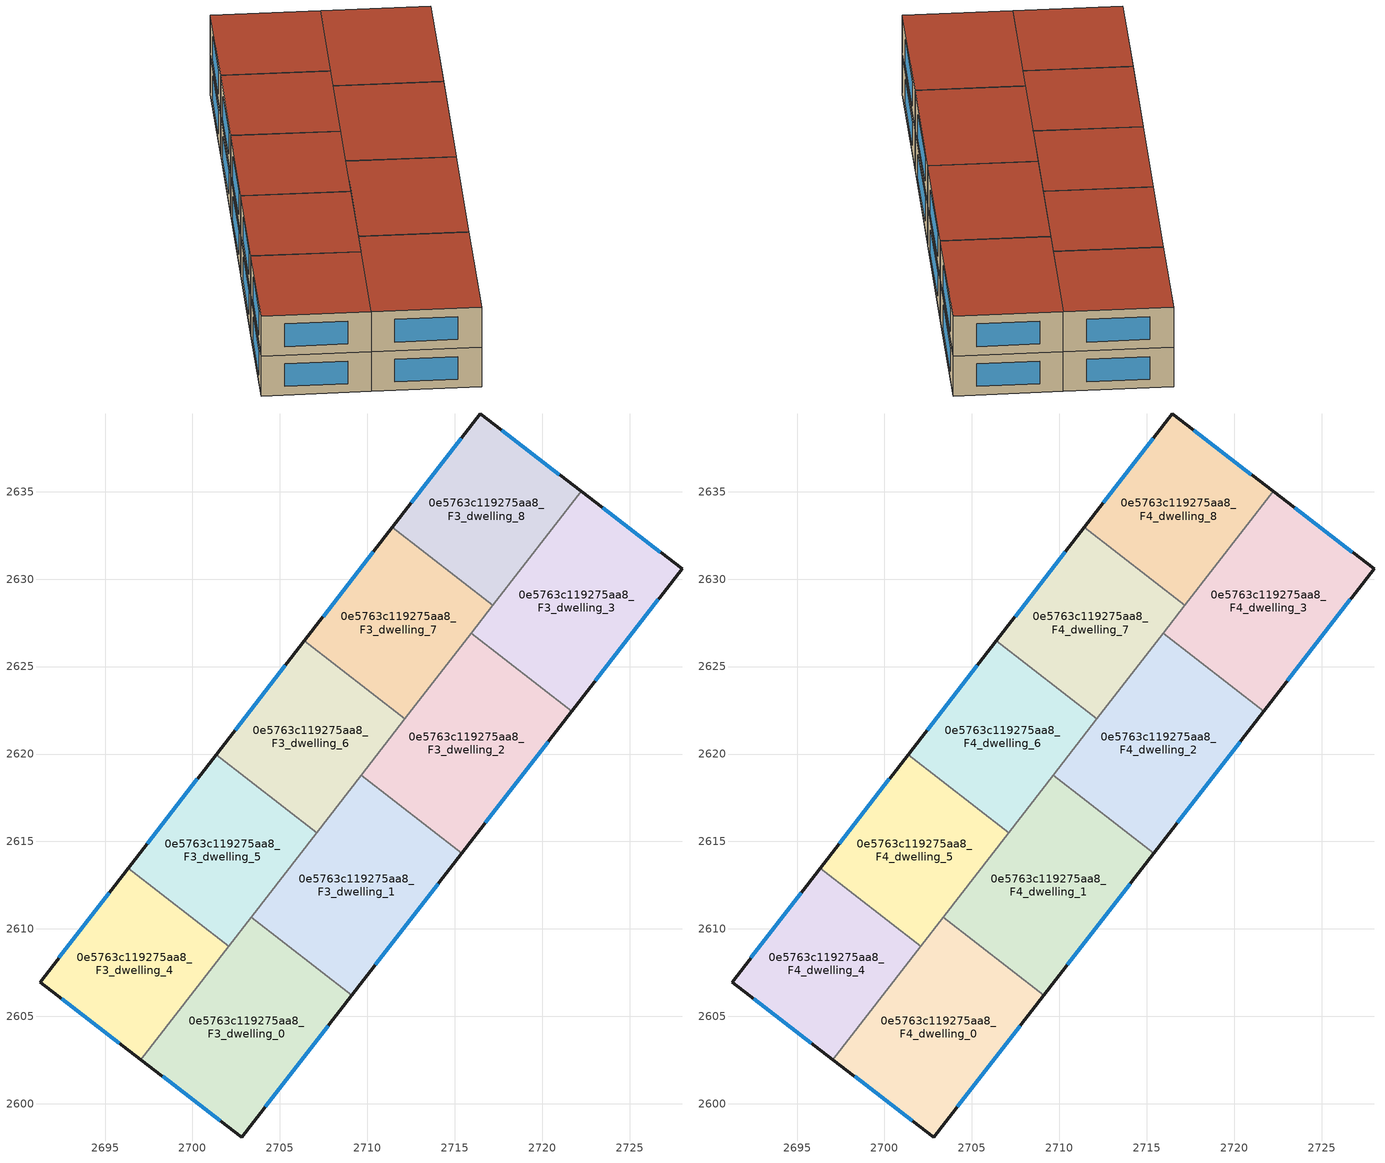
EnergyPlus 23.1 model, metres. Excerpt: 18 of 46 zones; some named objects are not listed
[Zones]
0e5763c119275aa8_F3_dwelling_0
 floor to 0e5763c119275aa8_F2_dwelling_0 (EU_floor_Construction): 2709.11,2606.2 2702.82,2598.09 2697.05,2602.52 2703.35,2610.66 z9
 wall outside (EU_wall_Construction): 2697.05,2602.52 2702.82,2598.09 2709.11,2606.2 z9:12
 wall to 0e5763c119275aa8_F3_dwelling_1 (EU_wall_Construction): 2709.11,2606.2 2703.35,2610.66 z9:12
 wall to 0e5763c119275aa8_F3_dwelling_4 (EU_wall_Construction): 2702.08,2609.01 2697.05,2602.52 z9:12
 wall to 0e5763c119275aa8_F3_dwelling_5 (EU_wall_Construction): 2703.35,2610.66 2702.08,2609.01 z9:12
 window (EU_Window_Construction): 2704.17,2599.82 2707.76,2604.46 / 2698.29,2601.57 2701.59,2599.04 z9.64:11.36
0e5763c119275aa8_F3_dwelling_1
 floor to 0e5763c119275aa8_F2_dwelling_1 (EU_floor_Construction): 2715.4,2614.33 2709.11,2606.2 2703.35,2610.66 2709.65,2618.78 z9
 wall outside (EU_wall_Construction): 2709.11,2606.2 2715.4,2614.33 z9:12
 wall to 0e5763c119275aa8_F3_dwelling_2 (EU_wall_Construction): 2715.4,2614.33 2709.65,2618.78 z9:12
 wall to 0e5763c119275aa8_F3_dwelling_5 (EU_wall_Construction): 2707.11,2615.51 2703.35,2610.66 z9:12
 wall to 0e5763c119275aa8_F3_dwelling_6 (EU_wall_Construction): 2709.65,2618.78 2707.11,2615.51 z9:12
 window (EU_Window_Construction): 2710.45,2607.94 2714.05,2612.58 z9.64:11.36
0e5763c119275aa8_F3_dwelling_2
 floor to 0e5763c119275aa8_F2_dwelling_2 (EU_floor_Construction): 2721.69,2622.45 2715.4,2614.33 2709.65,2618.78 2715.94,2626.91 z9
 wall outside (EU_wall_Construction): 2715.4,2614.33 2721.69,2622.45 z9:12
 wall to 0e5763c119275aa8_F3_dwelling_3 (EU_wall_Construction): 2721.69,2622.45 2715.94,2626.91 z9:12
 wall to 0e5763c119275aa8_F3_dwelling_7 (EU_wall_Construction): 2715.94,2626.91 2712.15,2622.01 z9:12
 wall to 0e5763c119275aa8_F3_dwelling_6 (EU_wall_Construction): 2712.15,2622.01 2709.65,2618.78 z9:12
 window (EU_Window_Construction): 2716.75,2616.07 2720.35,2620.71 z9.64:11.36
0e5763c119275aa8_F3_dwelling_3
 floor to 0e5763c119275aa8_F2_dwelling_3 (EU_floor_Construction): 2727.99,2630.58 2721.69,2622.45 2715.94,2626.91 2722.22,2635.02 z9
 wall outside (EU_wall_Construction): 2721.69,2622.45 2727.99,2630.58 2722.22,2635.02 z9:12
 wall to 0e5763c119275aa8_F3_dwelling_8 (EU_wall_Construction): 2722.22,2635.02 2717.18,2628.51 z9:12
 wall to 0e5763c119275aa8_F3_dwelling_7 (EU_wall_Construction): 2717.18,2628.51 2715.94,2626.91 z9:12
 window (EU_Window_Construction): 2726.76,2631.53 2723.46,2634.07 / 2723.04,2624.19 2726.64,2628.84 z9.64:11.36
0e5763c119275aa8_F3_dwelling_4
 floor to 0e5763c119275aa8_F2_dwelling_4 (EU_floor_Construction): 2702.08,2609.01 2697.05,2602.52 2691.28,2606.96 2696.32,2613.47 z9
 wall outside (EU_wall_Construction): 2696.32,2613.47 2691.28,2606.96 2697.05,2602.52 z9:12
 wall to 0e5763c119275aa8_F3_dwelling_5 (EU_wall_Construction): 2702.08,2609.01 2696.32,2613.47 z9:12
 window (EU_Window_Construction): 2692.52,2606.01 2695.82,2603.47 / 2695.24,2612.07 2692.36,2608.35 z9.64:11.36
0e5763c119275aa8_F3_dwelling_5
 floor to 0e5763c119275aa8_F2_dwelling_5 (EU_floor_Construction): 2707.11,2615.51 2702.08,2609.01 2696.32,2613.47 2701.36,2619.97 z9
 wall outside (EU_wall_Construction): 2701.36,2619.97 2696.32,2613.47 z9:12
 wall to 0e5763c119275aa8_F3_dwelling_6 (EU_wall_Construction): 2707.11,2615.51 2701.36,2619.97 z9:12
 window (EU_Window_Construction): 2700.28,2618.57 2697.4,2614.86 z9.64:11.36
0e5763c119275aa8_F3_dwelling_6
 floor to 0e5763c119275aa8_F2_dwelling_6 (EU_floor_Construction): 2712.15,2622.01 2707.11,2615.51 2701.36,2619.97 2706.39,2626.47 z9
 wall outside (EU_wall_Construction): 2706.39,2626.47 2701.36,2619.97 z9:12
 wall to 0e5763c119275aa8_F3_dwelling_7 (EU_wall_Construction): 2712.15,2622.01 2706.39,2626.47 z9:12
 window (EU_Window_Construction): 2705.31,2625.07 2702.44,2621.36 z9.64:11.36
0e5763c119275aa8_F3_dwelling_7
 floor to 0e5763c119275aa8_F2_dwelling_7 (EU_floor_Construction): 2717.18,2628.51 2712.15,2622.01 2706.39,2626.47 2711.42,2632.97 z9
 wall outside (EU_wall_Construction): 2711.42,2632.97 2706.39,2626.47 z9:12
 wall to 0e5763c119275aa8_F3_dwelling_8 (EU_wall_Construction): 2717.18,2628.51 2711.42,2632.97 z9:12
 window (EU_Window_Construction): 2710.35,2631.57 2707.47,2627.86 z9.64:11.36
0e5763c119275aa8_F3_dwelling_8
 floor to 0e5763c119275aa8_F2_dwelling_8 (EU_floor_Construction): 2722.22,2635.02 2717.18,2628.51 2711.42,2632.97 2716.45,2639.46 z9
 wall outside (EU_wall_Construction): 2722.22,2635.02 2716.45,2639.46 2711.42,2632.97 z9:12
 window (EU_Window_Construction): 2715.37,2638.07 2712.5,2634.36 / 2720.99,2635.97 2717.69,2638.51 z9.64:11.36
0e5763c119275aa8_F4_dwelling_0
 floor to 0e5763c119275aa8_F3_dwelling_0 (EU_floor_Construction): 2709.11,2606.2 2702.82,2598.09 2697.05,2602.52 2703.35,2610.66 z12
 wall outside (EU_wall_Construction): 2697.05,2602.52 2702.82,2598.09 2709.11,2606.2 z12:15
 wall to 0e5763c119275aa8_F4_dwelling_1 (EU_wall_Construction): 2709.11,2606.2 2703.35,2610.66 z12:15
 wall to 0e5763c119275aa8_F4_dwelling_4 (EU_wall_Construction): 2702.08,2609.01 2697.05,2602.52 z12:15
 wall to 0e5763c119275aa8_F4_dwelling_5 (EU_wall_Construction): 2703.35,2610.66 2702.08,2609.01 z12:15
 window (EU_Window_Construction): 2704.17,2599.82 2707.76,2604.46 / 2698.29,2601.57 2701.59,2599.04 z12.64:14.36
 roof outside (EU_roof_Construction): 2702.82,2598.09 2709.11,2606.2 2703.35,2610.66 2697.05,2602.52 z15
0e5763c119275aa8_F4_dwelling_1
 floor to 0e5763c119275aa8_F3_dwelling_1 (EU_floor_Construction): 2715.4,2614.33 2709.11,2606.2 2703.35,2610.66 2709.65,2618.78 z12
 wall outside (EU_wall_Construction): 2709.11,2606.2 2715.4,2614.33 z12:15
 wall to 0e5763c119275aa8_F4_dwelling_2 (EU_wall_Construction): 2715.4,2614.33 2709.65,2618.78 z12:15
 wall to 0e5763c119275aa8_F4_dwelling_5 (EU_wall_Construction): 2707.11,2615.51 2703.35,2610.66 z12:15
 wall to 0e5763c119275aa8_F4_dwelling_6 (EU_wall_Construction): 2709.65,2618.78 2707.11,2615.51 z12:15
 window (EU_Window_Construction): 2710.45,2607.94 2714.05,2612.58 z12.64:14.36
 roof outside (EU_roof_Construction): 2709.11,2606.2 2715.4,2614.33 2709.65,2618.78 2703.35,2610.66 z15
0e5763c119275aa8_F4_dwelling_2
 floor to 0e5763c119275aa8_F3_dwelling_2 (EU_floor_Construction): 2721.69,2622.45 2715.4,2614.33 2709.65,2618.78 2715.94,2626.91 z12
 wall outside (EU_wall_Construction): 2715.4,2614.33 2721.69,2622.45 z12:15
 wall to 0e5763c119275aa8_F4_dwelling_3 (EU_wall_Construction): 2721.69,2622.45 2715.94,2626.91 z12:15
 wall to 0e5763c119275aa8_F4_dwelling_7 (EU_wall_Construction): 2715.94,2626.91 2712.15,2622.01 z12:15
 wall to 0e5763c119275aa8_F4_dwelling_6 (EU_wall_Construction): 2712.15,2622.01 2709.65,2618.78 z12:15
 window (EU_Window_Construction): 2716.75,2616.07 2720.35,2620.71 z12.64:14.36
 roof outside (EU_roof_Construction): 2715.4,2614.33 2721.69,2622.45 2715.94,2626.91 2709.65,2618.78 z15
0e5763c119275aa8_F4_dwelling_3
 floor to 0e5763c119275aa8_F3_dwelling_3 (EU_floor_Construction): 2727.99,2630.58 2721.69,2622.45 2715.94,2626.91 2722.22,2635.02 z12
 wall outside (EU_wall_Construction): 2721.69,2622.45 2727.99,2630.58 2722.22,2635.02 z12:15
 wall to 0e5763c119275aa8_F4_dwelling_8 (EU_wall_Construction): 2722.22,2635.02 2717.18,2628.51 z12:15
 wall to 0e5763c119275aa8_F4_dwelling_7 (EU_wall_Construction): 2717.18,2628.51 2715.94,2626.91 z12:15
 window (EU_Window_Construction): 2726.76,2631.53 2723.46,2634.07 / 2723.04,2624.19 2726.64,2628.84 z12.64:14.36
 roof outside (EU_roof_Construction): 2721.69,2622.45 2727.99,2630.58 2722.22,2635.02 2715.94,2626.91 z15
0e5763c119275aa8_F4_dwelling_4
 floor to 0e5763c119275aa8_F3_dwelling_4 (EU_floor_Construction): 2702.08,2609.01 2697.05,2602.52 2691.28,2606.96 2696.32,2613.47 z12
 wall outside (EU_wall_Construction): 2696.32,2613.47 2691.28,2606.96 2697.05,2602.52 z12:15
 wall to 0e5763c119275aa8_F4_dwelling_5 (EU_wall_Construction): 2702.08,2609.01 2696.32,2613.47 z12:15
 window (EU_Window_Construction): 2692.52,2606.01 2695.82,2603.47 / 2695.24,2612.07 2692.36,2608.35 z12.64:14.36
 roof outside (EU_roof_Construction): 2697.05,2602.52 2702.08,2609.01 2696.32,2613.47 2691.28,2606.96 z15
0e5763c119275aa8_F4_dwelling_5
 floor to 0e5763c119275aa8_F3_dwelling_5 (EU_floor_Construction): 2707.11,2615.51 2702.08,2609.01 2696.32,2613.47 2701.36,2619.97 z12
 wall outside (EU_wall_Construction): 2701.36,2619.97 2696.32,2613.47 z12:15
 wall to 0e5763c119275aa8_F4_dwelling_6 (EU_wall_Construction): 2707.11,2615.51 2701.36,2619.97 z12:15
 window (EU_Window_Construction): 2700.28,2618.57 2697.4,2614.86 z12.64:14.36
 roof outside (EU_roof_Construction): 2702.08,2609.01 2707.11,2615.51 2701.36,2619.97 2696.32,2613.47 z15
0e5763c119275aa8_F4_dwelling_6
 floor to 0e5763c119275aa8_F3_dwelling_6 (EU_floor_Construction): 2712.15,2622.01 2707.11,2615.51 2701.36,2619.97 2706.39,2626.47 z12
 wall outside (EU_wall_Construction): 2706.39,2626.47 2701.36,2619.97 z12:15
 wall to 0e5763c119275aa8_F4_dwelling_7 (EU_wall_Construction): 2712.15,2622.01 2706.39,2626.47 z12:15
 window (EU_Window_Construction): 2705.31,2625.07 2702.44,2621.36 z12.64:14.36
 roof outside (EU_roof_Construction): 2707.11,2615.51 2712.15,2622.01 2706.39,2626.47 2701.36,2619.97 z15
0e5763c119275aa8_F4_dwelling_7
 floor to 0e5763c119275aa8_F3_dwelling_7 (EU_floor_Construction): 2717.18,2628.51 2712.15,2622.01 2706.39,2626.47 2711.42,2632.97 z12
 wall outside (EU_wall_Construction): 2711.42,2632.97 2706.39,2626.47 z12:15
 wall to 0e5763c119275aa8_F4_dwelling_8 (EU_wall_Construction): 2717.18,2628.51 2711.42,2632.97 z12:15
 window (EU_Window_Construction): 2710.35,2631.57 2707.47,2627.86 z12.64:14.36
 roof outside (EU_roof_Construction): 2712.15,2622.01 2717.18,2628.51 2711.42,2632.97 2706.39,2626.47 z15
0e5763c119275aa8_F4_dwelling_8
 floor to 0e5763c119275aa8_F3_dwelling_8 (EU_floor_Construction): 2722.22,2635.02 2717.18,2628.51 2711.42,2632.97 2716.45,2639.46 z12
 wall outside (EU_wall_Construction): 2722.22,2635.02 2716.45,2639.46 2711.42,2632.97 z12:15
 window (EU_Window_Construction): 2715.37,2638.07 2712.5,2634.36 / 2720.99,2635.97 2717.69,2638.51 z12.64:14.36
 roof outside (EU_roof_Construction): 2717.18,2628.51 2722.22,2635.02 2716.45,2639.46 2711.42,2632.97 z15
[Building]
EU S2 Campaign: North Axis=0; Terrain=City; Solar Distribution=FullExterior
[Site:Location]
Yerevan-Zvartnots.Intl.AP: Latitude=40.15; Longitude=44.383; Time Zone=4; Elevation=854
[SizingPeriod:WeatherFileDays]
AnnualSizingPeriod: Begin Month=1; Begin Day of Month=1; End Month=12; End Day of Month=31; Day of Week for Start Day=Monday; Use Weather File Daylight Saving Period=No; Use Weather File Rain and Snow Indicators=No
[MATERIAL]
EU_InternalMass_Material: Roughness=MediumRough; Thickness=0.1; Conductivity=1; Density=1800; Specific Heat=900; Thermal Absorptance=0.9; Solar Absorptance=0.7; Visible Absorptance=0.7
[MATERIAL:NOMASS] Roughness=MediumRough; Thermal Absorptance=0.9; Solar Absorptance=0.7; Visible Absorptance=0.7
Name | Thermal Resistance
EU_wall_NoMass | 1.05043
EU_roof_NoMass | 1.45357
EU_floor_NoMass | 0.478065
[WINDOWMATERIAL:SIMPLEGLAZINGSYSTEM]
EU_Window_SimpleGlazing: UFactor=2.5566; Solar Heat Gain Coefficient=0.75; Visible Transmittance=0.75
[CONSTRUCTION]
EU_wall_Construction: EU_wall_NoMass
EU_roof_Construction: EU_roof_NoMass
EU_floor_Construction: EU_floor_NoMass
EU_Window_Construction: EU_Window_SimpleGlazing
EU_InternalMass_Construction: EU_InternalMass_Material
[ZONE] Type=1; Multiplier=1; Ceiling Height=autocalculate; Floor Area=autocalculate; Part of Total Floor Area=Yes
Name | Volume
0e5763c119275aa8_F3_dwelling_0; 0e5763c119275aa8_F4_dwelling_0 | 224.372
0e5763c119275aa8_F3_dwelling_1; 0e5763c119275aa8_F4_dwelling_1 | 224.38
0e5763c119275aa8_F3_dwelling_2; 0e5763c119275aa8_F4_dwelling_2 | 224.385
0e5763c119275aa8_F3_dwelling_3; 0e5763c119275aa8_F4_dwelling_3 | 224.409
0e5763c119275aa8_F3_dwelling_4; 0e5763c119275aa8_F4_dwelling_4 | 179.537
0e5763c119275aa8_F3_dwelling_5; 0e5763c119275aa8_F4_dwelling_5 | 179.531
0e5763c119275aa8_F3_dwelling_6; 0e5763c119275aa8_F4_dwelling_6 | 179.532
0e5763c119275aa8_F3_dwelling_7; 0e5763c119275aa8_F4_dwelling_7 | 179.515
0e5763c119275aa8_F3_dwelling_8; 0e5763c119275aa8_F4_dwelling_8 | 179.538
[INTERNALMASS] Construction=EU_InternalMass_Construction
Name | Zone or ZoneList | Surface Area
0e5763c119275aa8_F3_dwelling_0_EU_InternalMass | 0e5763c119275aa8_F3_dwelling_0 | 74.7907
0e5763c119275aa8_F3_dwelling_1_EU_InternalMass | 0e5763c119275aa8_F3_dwelling_1 | 74.7931
0e5763c119275aa8_F3_dwelling_2_EU_InternalMass | 0e5763c119275aa8_F3_dwelling_2 | 74.7952
0e5763c119275aa8_F3_dwelling_3_EU_InternalMass | 0e5763c119275aa8_F3_dwelling_3 | 74.8031
0e5763c119275aa8_F3_dwelling_4_EU_InternalMass | 0e5763c119275aa8_F3_dwelling_4 | 59.8458
0e5763c119275aa8_F3_dwelling_5_EU_InternalMass | 0e5763c119275aa8_F3_dwelling_5 | 59.8437
0e5763c119275aa8_F3_dwelling_6_EU_InternalMass | 0e5763c119275aa8_F3_dwelling_6 | 59.844
0e5763c119275aa8_F3_dwelling_7_EU_InternalMass | 0e5763c119275aa8_F3_dwelling_7 | 59.8383
0e5763c119275aa8_F3_dwelling_8_EU_InternalMass | 0e5763c119275aa8_F3_dwelling_8 | 59.8461
0e5763c119275aa8_F4_dwelling_0_EU_InternalMass | 0e5763c119275aa8_F4_dwelling_0 | 74.7907
0e5763c119275aa8_F4_dwelling_1_EU_InternalMass | 0e5763c119275aa8_F4_dwelling_1 | 74.7931
0e5763c119275aa8_F4_dwelling_2_EU_InternalMass | 0e5763c119275aa8_F4_dwelling_2 | 74.7952
0e5763c119275aa8_F4_dwelling_3_EU_InternalMass | 0e5763c119275aa8_F4_dwelling_3 | 74.8031
0e5763c119275aa8_F4_dwelling_4_EU_InternalMass | 0e5763c119275aa8_F4_dwelling_4 | 59.8458
0e5763c119275aa8_F4_dwelling_5_EU_InternalMass | 0e5763c119275aa8_F4_dwelling_5 | 59.8437
0e5763c119275aa8_F4_dwelling_6_EU_InternalMass | 0e5763c119275aa8_F4_dwelling_6 | 59.844
0e5763c119275aa8_F4_dwelling_7_EU_InternalMass | 0e5763c119275aa8_F4_dwelling_7 | 59.8383
0e5763c119275aa8_F4_dwelling_8_EU_InternalMass | 0e5763c119275aa8_F4_dwelling_8 | 59.8461
[OTHEREQUIPMENT] Fuel Type=Electricity; Design Level Calculation Method=Watts/Area; Power per Zone Floor Area=1; Fraction Latent=0; Fraction Radiant=0; Fraction Lost=0; Carbon Dioxide Generation Rate=0; EndUse Subcategory=EU_Step8_InternalGains
Name | Zone or ZoneList or Space or SpaceList | Schedule
EU_Step8_InternalGain_0e5763c119275aa8_F3_dwelling_0_f000 | 0e5763c119275aa8_F3_dwelling_0 | EU_Step8_GainSchedule_0e5763c119275aa8_F3_dwelling_0_f000
EU_Step8_InternalGain_0e5763c119275aa8_F3_dwelling_1_f000 | 0e5763c119275aa8_F3_dwelling_1 | EU_Step8_GainSchedule_0e5763c119275aa8_F3_dwelling_1_f000
EU_Step8_InternalGain_0e5763c119275aa8_F3_dwelling_2_f000 | 0e5763c119275aa8_F3_dwelling_2 | EU_Step8_GainSchedule_0e5763c119275aa8_F3_dwelling_2_f000
EU_Step8_InternalGain_0e5763c119275aa8_F3_dwelling_3_f000 | 0e5763c119275aa8_F3_dwelling_3 | EU_Step8_GainSchedule_0e5763c119275aa8_F3_dwelling_3_f000
EU_Step8_InternalGain_0e5763c119275aa8_F3_dwelling_4_f000 | 0e5763c119275aa8_F3_dwelling_4 | EU_Step8_GainSchedule_0e5763c119275aa8_F3_dwelling_4_f000
EU_Step8_InternalGain_0e5763c119275aa8_F3_dwelling_5_f000 | 0e5763c119275aa8_F3_dwelling_5 | EU_Step8_GainSchedule_0e5763c119275aa8_F3_dwelling_5_f000
EU_Step8_InternalGain_0e5763c119275aa8_F3_dwelling_6_f000 | 0e5763c119275aa8_F3_dwelling_6 | EU_Step8_GainSchedule_0e5763c119275aa8_F3_dwelling_6_f000
EU_Step8_InternalGain_0e5763c119275aa8_F3_dwelling_7_f000 | 0e5763c119275aa8_F3_dwelling_7 | EU_Step8_GainSchedule_0e5763c119275aa8_F3_dwelling_7_f000
EU_Step8_InternalGain_0e5763c119275aa8_F3_dwelling_8_f000 | 0e5763c119275aa8_F3_dwelling_8 | EU_Step8_GainSchedule_0e5763c119275aa8_F3_dwelling_8_f000
EU_Step8_InternalGain_0e5763c119275aa8_F4_dwelling_0_f000 | 0e5763c119275aa8_F4_dwelling_0 | EU_Step8_GainSchedule_0e5763c119275aa8_F4_dwelling_0_f000
EU_Step8_InternalGain_0e5763c119275aa8_F4_dwelling_1_f000 | 0e5763c119275aa8_F4_dwelling_1 | EU_Step8_GainSchedule_0e5763c119275aa8_F4_dwelling_1_f000
EU_Step8_InternalGain_0e5763c119275aa8_F4_dwelling_2_f000 | 0e5763c119275aa8_F4_dwelling_2 | EU_Step8_GainSchedule_0e5763c119275aa8_F4_dwelling_2_f000
EU_Step8_InternalGain_0e5763c119275aa8_F4_dwelling_3_f000 | 0e5763c119275aa8_F4_dwelling_3 | EU_Step8_GainSchedule_0e5763c119275aa8_F4_dwelling_3_f000
EU_Step8_InternalGain_0e5763c119275aa8_F4_dwelling_4_f000 | 0e5763c119275aa8_F4_dwelling_4 | EU_Step8_GainSchedule_0e5763c119275aa8_F4_dwelling_4_f000
EU_Step8_InternalGain_0e5763c119275aa8_F4_dwelling_5_f000 | 0e5763c119275aa8_F4_dwelling_5 | EU_Step8_GainSchedule_0e5763c119275aa8_F4_dwelling_5_f000
EU_Step8_InternalGain_0e5763c119275aa8_F4_dwelling_6_f000 | 0e5763c119275aa8_F4_dwelling_6 | EU_Step8_GainSchedule_0e5763c119275aa8_F4_dwelling_6_f000
EU_Step8_InternalGain_0e5763c119275aa8_F4_dwelling_7_f000 | 0e5763c119275aa8_F4_dwelling_7 | EU_Step8_GainSchedule_0e5763c119275aa8_F4_dwelling_7_f000
EU_Step8_InternalGain_0e5763c119275aa8_F4_dwelling_8_f000 | 0e5763c119275aa8_F4_dwelling_8 | EU_Step8_GainSchedule_0e5763c119275aa8_F4_dwelling_8_f000
[ZONEVENTILATION:DESIGNFLOWRATE] Schedule=EU_AlwaysOn; Design Flow Rate Calculation Method=AirChanges/Hour; Air Changes per Hour=0.557805; Ventilation Type=Natural; Fan Pressure Rise=0; Fan Total Efficiency=1; Constant Term Coefficient=1; Temperature Term Coefficient=0; Velocity Term Coefficient=0; Velocity Squared Term Coefficient=0; Minimum Indoor Temperature=-100; Maximum Indoor Temperature=100; Delta Temperature=-100; Minimum Outdoor Temperature=-100; Maximum Outdoor Temperature=100; Maximum Wind Speed=40
Name | Zone or ZoneList or Space or SpaceList
EU_ConstantAir_0e5763c119275aa8_F3_dwelling_0 | 0e5763c119275aa8_F3_dwelling_0
EU_ConstantAir_0e5763c119275aa8_F3_dwelling_1 | 0e5763c119275aa8_F3_dwelling_1
EU_ConstantAir_0e5763c119275aa8_F3_dwelling_2 | 0e5763c119275aa8_F3_dwelling_2
EU_ConstantAir_0e5763c119275aa8_F3_dwelling_3 | 0e5763c119275aa8_F3_dwelling_3
EU_ConstantAir_0e5763c119275aa8_F3_dwelling_4 | 0e5763c119275aa8_F3_dwelling_4
EU_ConstantAir_0e5763c119275aa8_F3_dwelling_5 | 0e5763c119275aa8_F3_dwelling_5
EU_ConstantAir_0e5763c119275aa8_F3_dwelling_6 | 0e5763c119275aa8_F3_dwelling_6
EU_ConstantAir_0e5763c119275aa8_F3_dwelling_7 | 0e5763c119275aa8_F3_dwelling_7
EU_ConstantAir_0e5763c119275aa8_F3_dwelling_8 | 0e5763c119275aa8_F3_dwelling_8
EU_ConstantAir_0e5763c119275aa8_F4_dwelling_0 | 0e5763c119275aa8_F4_dwelling_0
EU_ConstantAir_0e5763c119275aa8_F4_dwelling_1 | 0e5763c119275aa8_F4_dwelling_1
EU_ConstantAir_0e5763c119275aa8_F4_dwelling_2 | 0e5763c119275aa8_F4_dwelling_2
EU_ConstantAir_0e5763c119275aa8_F4_dwelling_3 | 0e5763c119275aa8_F4_dwelling_3
EU_ConstantAir_0e5763c119275aa8_F4_dwelling_4 | 0e5763c119275aa8_F4_dwelling_4
EU_ConstantAir_0e5763c119275aa8_F4_dwelling_5 | 0e5763c119275aa8_F4_dwelling_5
EU_ConstantAir_0e5763c119275aa8_F4_dwelling_6 | 0e5763c119275aa8_F4_dwelling_6
EU_ConstantAir_0e5763c119275aa8_F4_dwelling_7 | 0e5763c119275aa8_F4_dwelling_7
EU_ConstantAir_0e5763c119275aa8_F4_dwelling_8 | 0e5763c119275aa8_F4_dwelling_8
[HVACTEMPLATE:ZONE:IDEALLOADSAIRSYSTEM] System Availability Schedule=EU_AlwaysOn; Maximum Heating Supply Air Temperature=50; Minimum Cooling Supply Air Temperature=13; Maximum Heating Supply Air Humidity Ratio=0.0156; Minimum Cooling Supply Air Humidity Ratio=0.0077; Heating Limit=NoLimit; Cooling Limit=NoLimit; Heating Availability Schedule=EU_AlwaysOn; Cooling Availability Schedule=EU_CoolingOff; Dehumidification Control Type=ConstantSensibleHeatRatio; Cooling Sensible Heat Ratio=0.7; Dehumidification Setpoint=60; Humidification Control Type=None; Humidification Setpoint=30; Outdoor Air Method=None; Outdoor Air Flow Rate per Person=0.00944; Outdoor Air Flow Rate per Zone Floor Area=0; Outdoor Air Flow Rate per Zone=0; Demand Controlled Ventilation Type=None; Outdoor Air Economizer Type=NoEconomizer; Heat Recovery Type=None; Sensible Heat Recovery Effectiveness=0.7; Latent Heat Recovery Effectiveness=0.65
Name | Template Thermostat
0e5763c119275aa8_F3_dwelling_0 | EU_HeatOnly_0e5763c119275aa8_F3_dwelling_0
0e5763c119275aa8_F3_dwelling_1 | EU_HeatOnly_0e5763c119275aa8_F3_dwelling_1
0e5763c119275aa8_F3_dwelling_2 | EU_HeatOnly_0e5763c119275aa8_F3_dwelling_2
0e5763c119275aa8_F3_dwelling_3 | EU_HeatOnly_0e5763c119275aa8_F3_dwelling_3
0e5763c119275aa8_F3_dwelling_4 | EU_HeatOnly_0e5763c119275aa8_F3_dwelling_4
0e5763c119275aa8_F3_dwelling_5 | EU_HeatOnly_0e5763c119275aa8_F3_dwelling_5
0e5763c119275aa8_F3_dwelling_6 | EU_HeatOnly_0e5763c119275aa8_F3_dwelling_6
0e5763c119275aa8_F3_dwelling_7 | EU_HeatOnly_0e5763c119275aa8_F3_dwelling_7
0e5763c119275aa8_F3_dwelling_8 | EU_HeatOnly_0e5763c119275aa8_F3_dwelling_8
0e5763c119275aa8_F4_dwelling_0 | EU_HeatOnly_0e5763c119275aa8_F4_dwelling_0
0e5763c119275aa8_F4_dwelling_1 | EU_HeatOnly_0e5763c119275aa8_F4_dwelling_1
0e5763c119275aa8_F4_dwelling_2 | EU_HeatOnly_0e5763c119275aa8_F4_dwelling_2
0e5763c119275aa8_F4_dwelling_3 | EU_HeatOnly_0e5763c119275aa8_F4_dwelling_3
0e5763c119275aa8_F4_dwelling_4 | EU_HeatOnly_0e5763c119275aa8_F4_dwelling_4
0e5763c119275aa8_F4_dwelling_5 | EU_HeatOnly_0e5763c119275aa8_F4_dwelling_5
0e5763c119275aa8_F4_dwelling_6 | EU_HeatOnly_0e5763c119275aa8_F4_dwelling_6
0e5763c119275aa8_F4_dwelling_7 | EU_HeatOnly_0e5763c119275aa8_F4_dwelling_7
0e5763c119275aa8_F4_dwelling_8 | EU_HeatOnly_0e5763c119275aa8_F4_dwelling_8
[SIZING:ZONE] Zone Cooling Design Supply Air Temperature Input Method=SupplyAirTemperature; Zone Cooling Design Supply Air Temperature=13; Zone Heating Design Supply Air Temperature Input Method=SupplyAirTemperature; Zone Heating Design Supply Air Temperature=50; Zone Cooling Design Supply Air Humidity Ratio=0.008; Zone Heating Design Supply Air Humidity Ratio=0.008; Cooling Design Air Flow Method=DesignDay; Cooling Design Air Flow Rate=0; Cooling Minimum Air Flow per Zone Floor Area=0.000762; Cooling Minimum Air Flow=0; Cooling Minimum Air Flow Fraction=0.2; Heating Design Air Flow Method=DesignDay; Heating Design Air Flow Rate=0; Heating Maximum Air Flow per Zone Floor Area=0.002032; Heating Maximum Air Flow=0.141576; Heating Maximum Air Flow Fraction=0.3; Account for Dedicated Outdoor Air System=No; Dedicated Outdoor Air System Control Strategy=NeutralSupplyAir; Dedicated Outdoor Air Low Setpoint Temperature for Design=autosize; Dedicated Outdoor Air High Setpoint Temperature for Design=autosize; Zone Load Sizing Method=Sensible Load Only No Latent Load; Zone Latent Cooling Design Supply Air Humidity Ratio Input Method=HumidityRatioDifference; Zone Cooling Design Supply Air Humidity Ratio Difference=0.005; Zone Latent Heating Design Supply Air Humidity Ratio Input Method=HumidityRatioDifference; Zone Humidification Design Supply Air Humidity Ratio Difference=0.005
0e5763c119275aa8_F3_dwelling_0; 0e5763c119275aa8_F3_dwelling_1; 0e5763c119275aa8_F3_dwelling_2; 0e5763c119275aa8_F3_dwelling_3; 0e5763c119275aa8_F3_dwelling_4; 0e5763c119275aa8_F3_dwelling_5; 0e5763c119275aa8_F3_dwelling_6; 0e5763c119275aa8_F3_dwelling_7; 0e5763c119275aa8_F3_dwelling_8; 0e5763c119275aa8_F4_dwelling_0; 0e5763c119275aa8_F4_dwelling_1; 0e5763c119275aa8_F4_dwelling_2; 0e5763c119275aa8_F4_dwelling_3; 0e5763c119275aa8_F4_dwelling_4; 0e5763c119275aa8_F4_dwelling_5; 0e5763c119275aa8_F4_dwelling_6; 0e5763c119275aa8_F4_dwelling_7; 0e5763c119275aa8_F4_dwelling_8
[SCHEDULE:CONSTANT]
Name | Hourly Value
EU_AlwaysOn | 1
EU_CoolingOff | 0
[SCHEDULE:FILE] Column Number=1; Rows to Skip at Top=0; Number of Hours of Data=8760; Column Separator=Comma; Interpolate to Timestep=No; Minutes per Item=60; Adjust Schedule for Daylight Savings=Yes
Name | File
EU_Step8_GainSchedule_0e5763c119275aa8_F3_dwelling_0_f000 | ../../schedules/0e5763c119275aa8/0e5763c119275aa8_F3_dwelling_0_f000_gain.csv
EU_Step8_GainSchedule_0e5763c119275aa8_F3_dwelling_1_f000 | ../../schedules/0e5763c119275aa8/0e5763c119275aa8_F3_dwelling_1_f000_gain.csv
EU_Step8_GainSchedule_0e5763c119275aa8_F3_dwelling_2_f000 | ../../schedules/0e5763c119275aa8/0e5763c119275aa8_F3_dwelling_2_f000_gain.csv
EU_Step8_GainSchedule_0e5763c119275aa8_F3_dwelling_3_f000 | ../../schedules/0e5763c119275aa8/0e5763c119275aa8_F3_dwelling_3_f000_gain.csv
EU_Step8_GainSchedule_0e5763c119275aa8_F3_dwelling_4_f000 | ../../schedules/0e5763c119275aa8/0e5763c119275aa8_F3_dwelling_4_f000_gain.csv
EU_Step8_GainSchedule_0e5763c119275aa8_F3_dwelling_5_f000 | ../../schedules/0e5763c119275aa8/0e5763c119275aa8_F3_dwelling_5_f000_gain.csv
EU_Step8_GainSchedule_0e5763c119275aa8_F3_dwelling_6_f000 | ../../schedules/0e5763c119275aa8/0e5763c119275aa8_F3_dwelling_6_f000_gain.csv
EU_Step8_GainSchedule_0e5763c119275aa8_F3_dwelling_7_f000 | ../../schedules/0e5763c119275aa8/0e5763c119275aa8_F3_dwelling_7_f000_gain.csv
EU_Step8_GainSchedule_0e5763c119275aa8_F3_dwelling_8_f000 | ../../schedules/0e5763c119275aa8/0e5763c119275aa8_F3_dwelling_8_f000_gain.csv
EU_Step8_GainSchedule_0e5763c119275aa8_F4_dwelling_0_f000 | ../../schedules/0e5763c119275aa8/0e5763c119275aa8_F4_dwelling_0_f000_gain.csv
EU_Step8_GainSchedule_0e5763c119275aa8_F4_dwelling_1_f000 | ../../schedules/0e5763c119275aa8/0e5763c119275aa8_F4_dwelling_1_f000_gain.csv
EU_Step8_GainSchedule_0e5763c119275aa8_F4_dwelling_2_f000 | ../../schedules/0e5763c119275aa8/0e5763c119275aa8_F4_dwelling_2_f000_gain.csv
EU_Step8_GainSchedule_0e5763c119275aa8_F4_dwelling_3_f000 | ../../schedules/0e5763c119275aa8/0e5763c119275aa8_F4_dwelling_3_f000_gain.csv
EU_Step8_GainSchedule_0e5763c119275aa8_F4_dwelling_4_f000 | ../../schedules/0e5763c119275aa8/0e5763c119275aa8_F4_dwelling_4_f000_gain.csv
EU_Step8_GainSchedule_0e5763c119275aa8_F4_dwelling_5_f000 | ../../schedules/0e5763c119275aa8/0e5763c119275aa8_F4_dwelling_5_f000_gain.csv
EU_Step8_GainSchedule_0e5763c119275aa8_F4_dwelling_6_f000 | ../../schedules/0e5763c119275aa8/0e5763c119275aa8_F4_dwelling_6_f000_gain.csv
EU_Step8_GainSchedule_0e5763c119275aa8_F4_dwelling_7_f000 | ../../schedules/0e5763c119275aa8/0e5763c119275aa8_F4_dwelling_7_f000_gain.csv
EU_Step8_GainSchedule_0e5763c119275aa8_F4_dwelling_8_f000 | ../../schedules/0e5763c119275aa8/0e5763c119275aa8_F4_dwelling_8_f000_gain.csv
